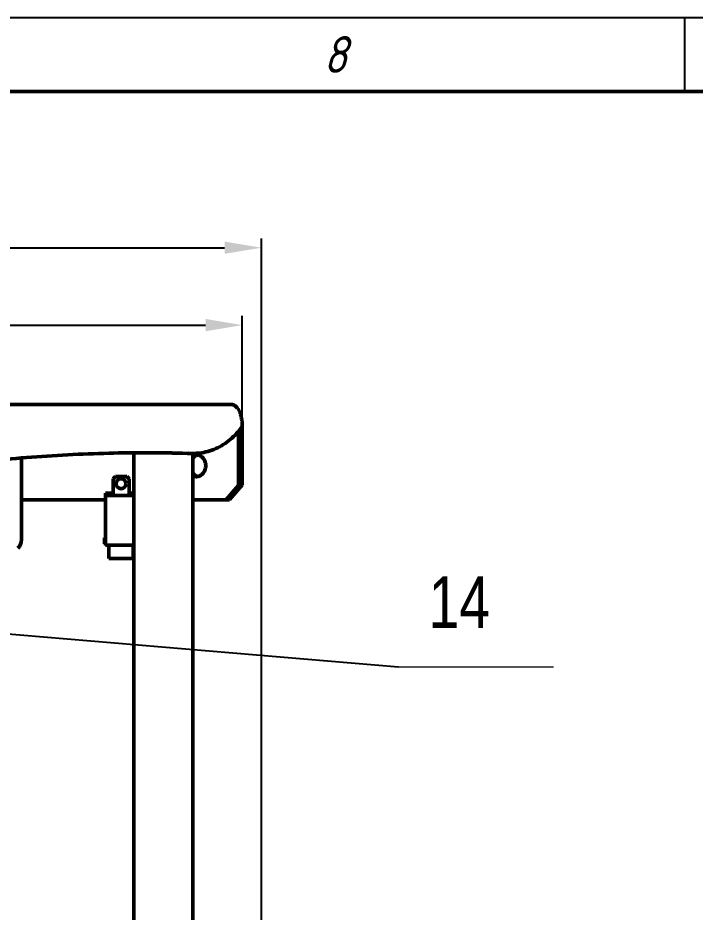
# Model space of a CAD drawing. Header units: inches. Extents: x -2049 to -860, y -317 to 524.
# Drawn here: x -1345.6 to -1253.5, y 402.1 to 523.7 of the extents above; entities that cross this region are included whole.
import ezdxf

# ---------------------------------------------------------------- set-up
doc = ezdxf.new("R2010")
doc.units = ezdxf.units.IN
doc.header["$LTSCALE"] = 2.574606
doc.header["$MEASUREMENT"] = 0
doc.header["$PDMODE"] = 3
doc.header["$PDSIZE"] = 0.3125
doc.layers.get('0').update_dxf_attribs({"linetype": 'CONTINUOUS', "lineweight": 50})
doc.layers.get('Defpoints').update_dxf_attribs({"linetype": 'CONTINUOUS'})
for name, color, linetype, lineweight in [('dim', 7, 'CONTINUOUS', 9), ('from', 7, 'CONTINUOUS', 15), ('侧边栏', 255, 'CONTINUOUS', 25), ('图框粗', 7, 'CONTINUOUS', 50), ('图框细', 255, 'CONTINUOUS', 25)]:
    doc.layers.add(name, color=color, linetype=linetype, lineweight=lineweight)
doc.styles.add('TEXTSTYLE_1', font='gdt', dxfattribs={"width": 0.8})
doc.styles.add('样式5.0', font='gbeitc.shx', dxfattribs={"height": 5, "bigfont": 'gbcbig.shx'})
doc.dimstyles.new('ISO-25', dxfattribs={"dimtxt": 5, "dimasz": 5, "dimexe": 1.25, "dimexo": 0.625, "dimtad": 1, "dimdec": 0, "dimlfac": 1.5, "dimdsep": 46, "dimtxsty": 'TEXTSTYLE_1', "dimcen": 2.5, "dimclrd": 256, "dimclre": 256, "dimclrt": 256, "dimadec": 0, "dimazin": 0, "dimtfac": 1, "dimtdec": 0, "dimtmove": 0, "dimatfit": 3, "dimfxl": 1, "dimlwd": 25, "dimarcsym": 0})
doc.dimstyles.new('ISO-25$0', dxfattribs={"dimtxt": 5, "dimasz": 5, "dimexe": 1.25, "dimexo": 0.625, "dimtad": 1, "dimdec": 0, "dimlfac": 1.5, "dimdsep": 46, "dimtxsty": 'TEXTSTYLE_1', "dimcen": 2.5, "dimclrd": 256, "dimclre": 256, "dimclrt": 256, "dimadec": 0, "dimazin": 0, "dimtfac": 1, "dimtdec": 0, "dimtmove": 0, "dimatfit": 3, "dimfxl": 1, "dimlwd": 25, "dimarcsym": 0})

# ---------------------------------------------------------------- blocks, each defined once
blk = doc.blocks.new('A0图框')
at = {"layer": '图框粗'}
blk.add_lwpolyline([(25, 10), (1179, 10), (1179, 831), (25, 831)], close=True, dxfattribs=at)
at = {"layer": '图框细'}
blk.add_line((794, 831), (794, 841), dxfattribs=at)
blk.add_lwpolyline([(0, 0), (1189, 0), (1189, 841), (0, 841)], close=True, dxfattribs=at)
at = {"layer": '图框细', "insert": (698, 838.52), "char_height": 5, "width": 96, "attachment_point": 1, "style": '样式5.0'}
blk.add_mtext('\\pi46.85417;8', dxfattribs=at)
blk = doc.blocks.new('*D44')
at = {"layer": 'Defpoints', "color": 0, "transparency": 16777216}
for p in [(-1315.05, 481.93), (-1521.61, 468.16), (-1315.05, 468.16)]:
    blk.add_point(p, dxfattribs=at)
at = {"layer": 'dim', "lineweight": -2, "transparency": 16777216}
for p, q in [((-1521.61, 468.78), (-1521.61, 483.18)), ((-1315.05, 468.78), (-1315.05, 483.18))]:
    blk.add_line(p, q, dxfattribs=at)
at = {"layer": 'dim', "lineweight": 25, "transparency": 16777216}
blk.add_line((-1516.61, 481.93), (-1320.05, 481.93), dxfattribs=at)
at = {"layer": 'dim', "transparency": 16777216}
for points in [[(-1516.61, 482.77), (-1516.61, 481.1), (-1521.61, 481.93)], [(-1320.05, 482.77), (-1320.05, 481.1), (-1315.05, 481.93)]]:
    blk.add_solid(points, dxfattribs=at)
at = {"layer": 'dim', "transparency": 16777216, "insert": (-1418.33, 485.06), "char_height": 5, "attachment_point": 5, "style": 'TEXTSTYLE_1'}
blk.add_mtext('309', dxfattribs=at)
blk = doc.blocks.new('*D47')
at = {"layer": 'Defpoints', "color": 0, "transparency": 16777216}
for p in [(-1312.46, 492.45), (-1312.46, 394.37), (-1519.5, 392.85)]:
    blk.add_point(p, dxfattribs=at)
at = {"layer": 'dim', "lineweight": -2, "transparency": 16777216}
for p, q in [((-1519.5, 393.48), (-1519.5, 493.7)), ((-1312.46, 395), (-1312.46, 493.7))]:
    blk.add_line(p, q, dxfattribs=at)
at = {"layer": 'dim', "lineweight": 25, "transparency": 16777216}
blk.add_line((-1514.5, 492.45), (-1317.46, 492.45), dxfattribs=at)
at = {"layer": 'dim', "transparency": 16777216}
for points in [[(-1514.5, 493.29), (-1514.5, 491.62), (-1519.5, 492.45)], [(-1317.46, 493.29), (-1317.46, 491.62), (-1312.46, 492.45)]]:
    blk.add_solid(points, dxfattribs=at)
at = {"layer": 'dim', "transparency": 16777216, "insert": (-1417.32, 495.58), "char_height": 5, "attachment_point": 5, "style": 'TEXTSTYLE_1'}
blk.add_mtext('311', dxfattribs=at)

msp = doc.modelspace()

# ---------------------------------------------------------------- linework, layer by layer
at = {"color": 7, "linetype": 'Continuous'}
for p, q in [((-1518.61, 471.16), (-1316.55, 471.16)), ((-1315.05, 460.16), (-1315.05, 468.16)), ((-1315.55, 467.54), (-1315.55, 460.16)), ((-1329.79, 464.57), (-1329.79, 394.37)), ((-1322.48, 464.51), (-1322.25, 464.5)), ((-1322.25, 464.49), (-1322.48, 464.49)), ((-1322.25, 464.5), (-1321.98, 464.49)), ((-1321.98, 464.49), (-1321.75, 464.49)), ((-1321.79, 464.49), (-1321.79, 394.37)), ((-1345.08, 463.85), (-1345.08, 452.77)), ((-1332.3, 461.36), (-1332.63, 461.02)), ((-1332.63, 458.76), (-1332.63, 461.02)), ((-1332.3, 461.36), (-1330.77, 461.36)), ((-1330.43, 461.02), (-1330.77, 461.36)), ((-1330.43, 461.02), (-1330.43, 458.76)), ((-1317.28, 458.16), (-1315.55, 460.16)), ((-1315.05, 460.16), (-1316.78, 458.16)), ((-1315.55, 460.16), (-1315.05, 460.16)), ((-1333.65, 459.09), (-1333.65, 452.02)), ((-1332.63, 459.09), (-1333.65, 459.09)), ((-1329.79, 458.76), (-1333.65, 458.76)), ((-1329.79, 459.09), (-1330.43, 459.09)), ((-1333.65, 458.16), (-1345.08, 458.16)), ((-1316.78, 458.16), (-1321.79, 458.16)), ((-1333.78, 452.22), (-1333.78, 453.02)), ((-1333.78, 453.02), (-1333.65, 453.02)), ((-1333.78, 452.22), (-1333.65, 452.22)), ((-1329.79, 452.02), (-1333.65, 452.02)), ((-1333.2, 452.02), (-1333.2, 450.22)), ((-1329.87, 452.02), (-1329.87, 450.22)), ((-1329.87, 450.22), (-1333.2, 450.22))]:
    msp.add_line(p, q, dxfattribs=at)
msp.add_circle((-1331.53, 460.36), 0.669, dxfattribs=at)
for centre, radius, start, end in [((-1328.15, 264.55), 200.03, 88.3765, 90.0005), ((-1328.65, 264.56), 200.02, 88.2333, 89.8573), ((-1320.81, 463.14), 1.18, 110.443, 113.1954), ((-1320.81, 463.16), 1.16, 102.8681, 110.4478), ((-1320.81, 462.5), 1.18, 246.8221, 249.3432), ((-1320.81, 462.49), 1.16, 249.3369, 257.1304), ((-1346.75, 452.77), 1.67, 315, 0)]:
    msp.add_arc(centre, radius, start, end, dxfattribs=at)
for points, start_tangent, end_tangent in [([(-1316.55, 471.16), (-1316.29, 471.11), (-1316.03, 470.98), (-1315.8, 470.75), (-1315.58, 470.45), (-1315.4, 470.09), (-1315.25, 469.66), (-1315.14, 469.18), (-1315.07, 468.68), (-1315.05, 468.16)], (1, 0), (0, -1)), ([(-1321.75, 464.49), (-1320.85, 464.54), (-1319.74, 464.76), (-1318.67, 465.14), (-1317.64, 465.69), (-1316.69, 466.38), (-1315.82, 467.2), (-1315.05, 468.16)], (1, 0.000204), (0.577988, 0.816045)), ([(-1377.64, 458.39), (-1366.64, 460.86), (-1355.55, 462.7), (-1344.39, 463.93), (-1333.19, 464.52), (-1328.15, 464.59)], (0.969367, 0.245616), (1, 0.000007)), ([(-1321.27, 464.23), (-1321.47, 464.12), (-1321.69, 463.94), (-1321.8, 463.81)], (-0.919196, -0.3938), (-0.605527, -0.795825)), ([(-1321.79, 464.22), (-1321.72, 464.25), (-1321.46, 464.31), (-1321.32, 464.32)], (0.911503, 0.411293), (1, -0.000031)), ([(-1321.32, 464.32), (-1321.19, 464.32), (-1320.92, 464.25), (-1320.67, 464.12), (-1320.45, 463.94), (-1320.27, 463.71), (-1320.13, 463.44), (-1320.05, 463.14), (-1320.02, 462.82)], (1, -0.000031), (0, -1)), ([(-1320.02, 462.82), (-1320.05, 462.51), (-1320.13, 462.21), (-1320.27, 461.94), (-1320.45, 461.71), (-1320.67, 461.53), (-1320.92, 461.4), (-1321.18, 461.33), (-1321.32, 461.32)], (0, -1), (-1, 0.000031)), ([(-1321.8, 461.83), (-1321.69, 461.71), (-1321.47, 461.53), (-1321.27, 461.42)], (0.605513, -0.795835), (0.919312, -0.393529)), ([(-1321.32, 461.32), (-1321.45, 461.33), (-1321.72, 461.4), (-1321.79, 461.43)], (-1, 0.000031), (-0.911472, 0.411361))]:
    msp.add_spline(points, degree=3, dxfattribs=dict(at, start_tangent=start_tangent, end_tangent=end_tangent))
at = {"layer": 'from'}
msp.add_line((-1293.83, 435.48), (-1272.74, 435.48), dxfattribs=at)

# ---------------------------------------------------------------- block references
at = {"layer": '侧边栏'}
msp.add_blockref('A0图框', (-2048.89, -317.3), dxfattribs=at)

# ---------------------------------------------------------------- texts
at = {"layer": 'from', "insert": (-1289.71, 447.77), "char_height": 7, "width": 41.2321, "attachment_point": 1, "style": 'TEXTSTYLE_1'}
msp.add_mtext('14', dxfattribs=at)

# ---------------------------------------------------------------- dimensions: what is measured, and where the dimension line sits
at = {"layer": 'dim'}
for base, p1, p2, text, picture, middle in [((-1312.46, 492.45), (-1519.5, 392.85), (-1312.46, 394.37), '311', '*D47', (-1417.32, 492.45)), ((-1315.05, 481.93), (-1521.61, 468.16), (-1315.05, 468.16), '309', '*D44', (-1418.33, 481.93))]:
    dim = msp.add_linear_dim(base=base, p1=p1, p2=p2, text=text, dimstyle='ISO-25$0', dxfattribs=at)
    dim.commit()
    dim.dimension.update_dxf_attribs({"geometry": picture, "text_midpoint": middle, "dimtype": 160})

# ---------------------------------------------------------------- leaders
at = {"layer": 'from', "color": 4}
msp.add_leader([(-1483.89, 451.59), (-1293.83, 435.48)], dimstyle='ISO-25', override={"dimasz": 1.5, "dimldrblk": 'Dot'}, dxfattribs=at)

doc.saveas('drawing.dxf')
